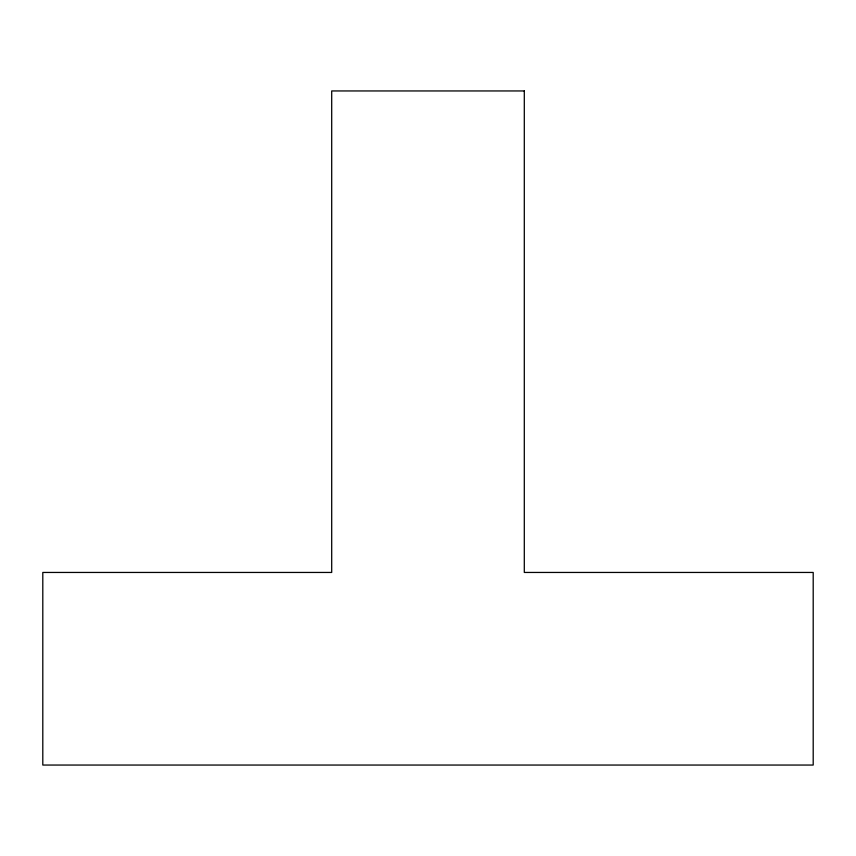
<?xml version="1.0" encoding="UTF-8"?>
<svg xmlns="http://www.w3.org/2000/svg" width="856" height="856" viewBox="0 0 856 856"><rect width="100%" height="100%" fill="white"/><g stroke="black" fill="none" stroke-linecap="round" stroke-linejoin="round"><path stroke-width="1.28" d="M524.3 90.95L331.7 90.95L331.7 572.45L42.8 572.45L42.8 765.05L813.2 765.05L813.2 572.45L524.3 572.45L524.3 90.95"/></g></svg>
